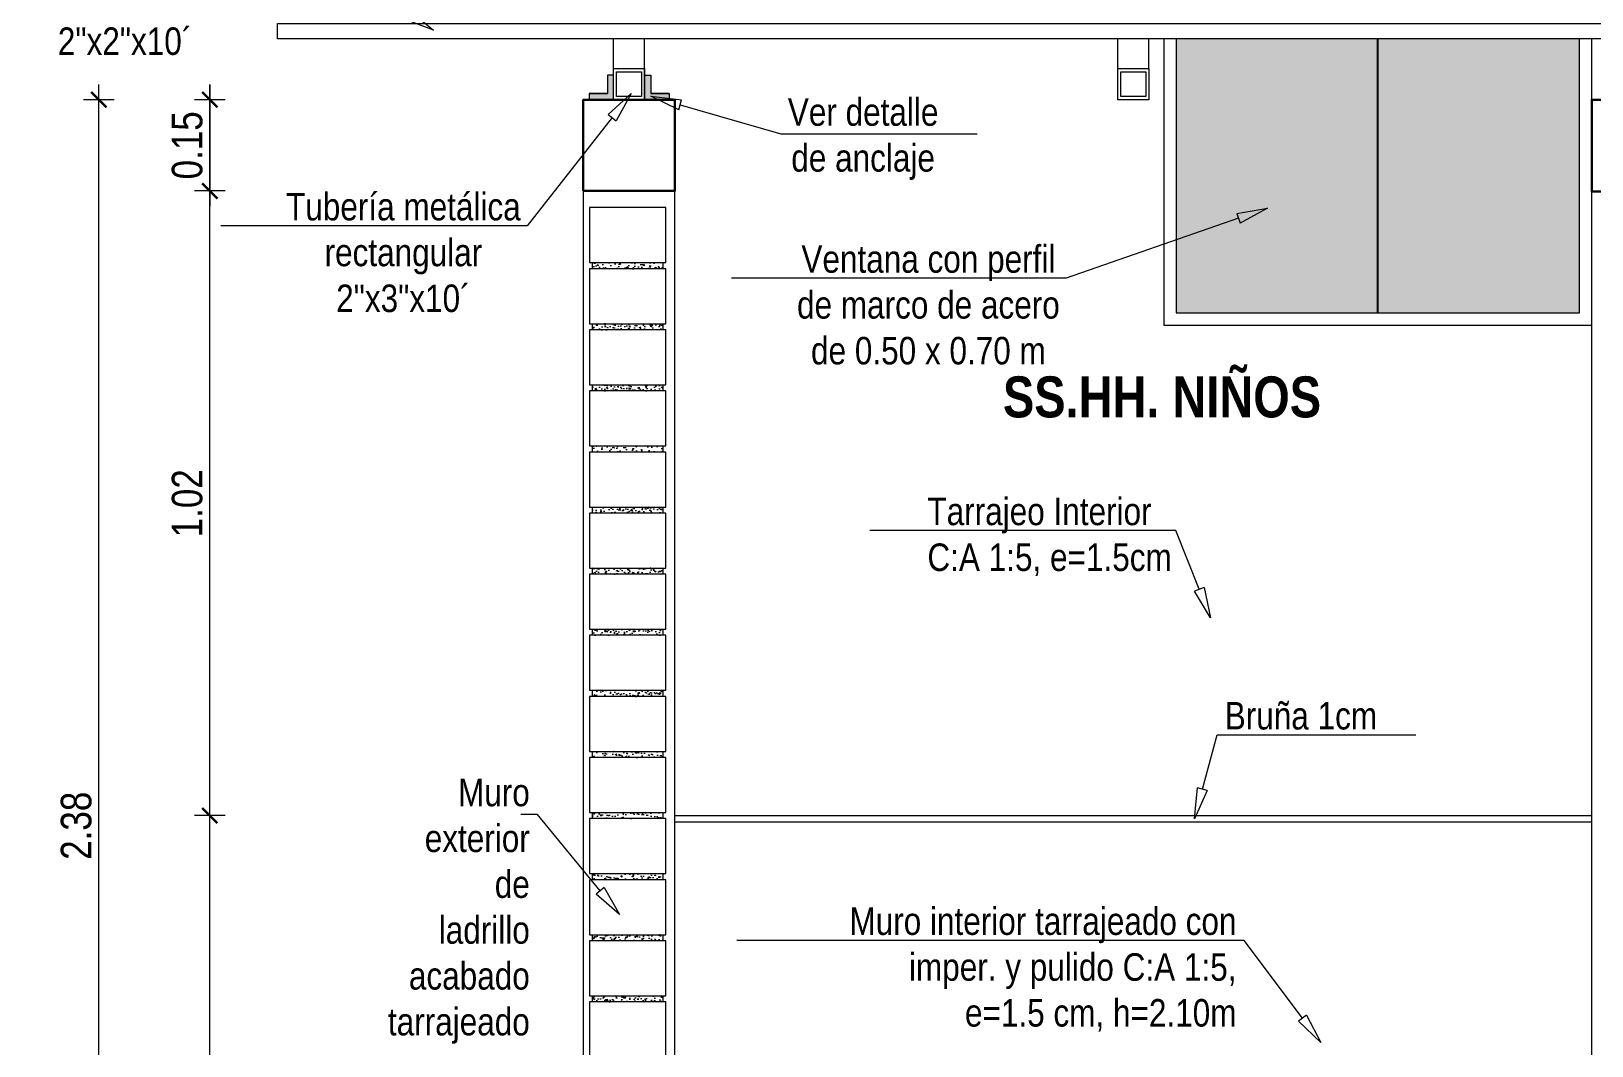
# Model space of a CAD drawing. Header units: metres. Extents: x 115.1 to 149.6, y 26.3 to 56.6.
# Drawn here: x 116.137 to 118.69, y 48.077 to 49.738 of the extents above; entities that cross this region are included whole.
import ezdxf
from ezdxf import colors
from ezdxf.entities.mleader import LeaderData, LeaderLine
from ezdxf.math import Vec2, Vec3

# ---------------------------------------------------------------- set-up
doc = ezdxf.new("R2010")
doc.units = ezdxf.units.M
doc.layers.get('0').update_dxf_attribs({"color": 250})
doc.layers.get('Defpoints').update_dxf_attribs({"color": 30, "lineweight": 9})
for name, color, linetype, lineweight in [('-Accesorios PVC', 88, 'Continuous', 20), ('-Acero techos', 252, 'Continuous', 13), ('-Achurado', 251, 'Continuous', 5), ('-Acotado', 251, 'Continuous', 5), ('-Ladrillo', 34, 'Continuous', 9), ('-Vista', 148, 'Continuous', 9), ('C-COLUMNAS', 150, 'Continuous', 30), ('FIC-2ES_CONCRETO 210', 251, 'Continuous', 30), ('FIC-2ES_VEREDA', 253, 'Continuous', 5), ('ventana', 152, 'Continuous', 20)]:
    doc.layers.add(name, color=color, linetype=linetype, lineweight=lineweight)
doc.layers.add('A_50_CotasExter', color=253, linetype='Continuous')
doc.styles.add('-Arial Narrow', font='ARIALN.TTF')
doc.dimstyles.new('Esc 1_20n', dxfattribs={"dimscale": 0.02, "dimtxt": 2, "dimasz": 1, "dimexe": 1, "dimexo": 1, "dimgap": 0.45, "dimtad": 1, "dimtoh": 1, "dimzin": 3, "dimdsep": 46, "dimtxsty": '-Arial Narrow', "dimblk": 'ARCHTICK', "dimcen": 1, "dimdle": 1, "dimclrd": 252, "dimclre": 252, "dimclrt": 252, "dimadec": 0, "dimazin": 0, "dimtfac": 1, "dimtix": 1, "dimtmove": 1, "dimatfit": 2, "dimldrblk": 'ARCHTICK', "dimfxl": 1, "dimfxlon": 1, "dimtolj": 2, "dimlwd": 5, "dimlwe": 5, "dimarcsym": 0})

# ---------------------------------------------------------------- blocks, each defined once
blk = doc.blocks.new('Ladrillo de Canto')
at = {"layer": '-Achurado', "ltscale": 0.009}
h = blk.add_hatch(dxfattribs=at)
h.set_pattern_fill('AR-CONC', color=256, scale=0.0001)
h.paths.add_polyline_path([(0.0575, 0.01), (-0.0575, 0.01), (-0.0575, 0), (0.0575, 0)])
at = {"layer": '-Ladrillo', "lineweight": 5}
for p, q in [((-0.0625, 0.1), (0.0625, 0.1)), ((-0.0625, 0.01), (-0.0625, 0.1)), ((0.0625, 0.1), (0.0625, 0.01)), ((0.0625, 0.01), (-0.0625, 0.01))]:
    blk.add_line(p, q, dxfattribs=at)
blk.add_lwpolyline([(0.0575, 0.01), (-0.0575, 0.01), (-0.0575, 0), (0.0575, 0)], close=True, dxfattribs=at)
blk = doc.blocks.new('*U276')
at = {"layer": '-Acotado', "xscale": -1}
blk.add_blockref('Ladrillo de Canto', (0, -0.05), dxfattribs=at)
blk = doc.blocks.new('*U277')
at = {"layer": '-Acotado', "color": 0, "linetype": 'ByBlock', "lineweight": -2, "transparency": 16777216}
for p in [(0, 1.9), (0, 1.8)]:
    blk.add_blockref('*U276', p, dxfattribs=at)
at = {"layer": '-Acotado', "color": 0, "linetype": 'ByBlock', "lineweight": -2}
for p in [(0, 1.7), (0, 1.6), (0, 1.5), (0, 1.4), (0, 1.3), (0, 1.2), (0, 1.1), (0, 1), (0, 0.9), (0, 0.8), (0, 0.7), (0, 0.6), (0, 0.5), (0, 0.4), (0, 0.3), (0, 0.2), (0, 0.1), (0, 0)]:
    blk.add_blockref('*U276', p, dxfattribs=at)
blk = doc.blocks.new('_ClosedBlank')
at = {"color": 0, "linetype": 'ByBlock', "lineweight": -2}
for p, q in [((-1, 0.167), (0, 0)), ((-1, 0.167), (-1, -0.167)), ((0, 0), (-1, -0.167))]:
    blk.add_line(p, q, dxfattribs=at)
blk = doc.blocks.new('_ArchTick')
at = {"color": 0, "linetype": 'ByBlock', "const_width": 0.15}
blk.add_lwpolyline([(-0.5, -0.5), (0.5, 0.5)], dxfattribs=at)
blk = doc.blocks.new('*D302')
at = {"layer": 'A_50_CotasExter', "color": 252, "lineweight": 5, "transparency": 16777216}
for p, q in [((116.4288, 47.4241), (116.4288, 48.4791)), ((116.4538, 48.4541), (116.4038, 48.4541)), ((116.4538, 47.4491), (116.4038, 47.4491))]:
    blk.add_line(p, q, dxfattribs=at)
at = {"layer": 'Defpoints', "color": 0, "transparency": 16777216}
for p in [(116.4288, 48.4541), (117.1897, 48.4541), (117.0397, 47.4491)]:
    blk.add_point(p, dxfattribs=at)
at = {"layer": 'A_50_CotasExter', "color": 252, "lineweight": 5, "transparency": 16777216, "xscale": 0.025, "yscale": 0.025, "zscale": 0.025}
for p, rotation in [((116.4288, 48.4541), 90), ((116.4288, 47.4491), 270)]:
    blk.add_blockref('_ArchTick', p, dxfattribs=dict(at, rotation=rotation))
at = {"layer": 'A_50_CotasExter', "color": 252, "transparency": 16777216, "insert": (116.392, 47.9516), "char_height": 0.05, "attachment_point": 5, "rotation": 90, "style": '-Arial Narrow'}
blk.add_mtext('\\A2;1.00', dxfattribs=at)
blk = doc.blocks.new('*D303')
at = {"layer": 'A_50_CotasExter', "color": 252, "lineweight": 5, "transparency": 16777216}
for p, q in [((116.4288, 49.6507), (116.4288, 49.4513)), ((116.4538, 49.6257), (116.4038, 49.6257)), ((116.4538, 49.4763), (116.4038, 49.4763))]:
    blk.add_line(p, q, dxfattribs=at)
at = {"layer": 'Defpoints', "color": 0, "transparency": 16777216}
for p in [(117.1897, 49.6257), (116.4288, 49.4763), (117.0397, 49.4763)]:
    blk.add_point(p, dxfattribs=at)
at = {"layer": 'A_50_CotasExter', "color": 252, "lineweight": 5, "transparency": 16777216, "xscale": 0.025, "yscale": 0.025, "zscale": 0.025}
for p, rotation in [((116.4288, 49.6257), 90), ((116.4288, 49.4763), 270)]:
    blk.add_blockref('_ArchTick', p, dxfattribs=dict(at, rotation=rotation))
at = {"layer": 'A_50_CotasExter', "color": 252, "transparency": 16777216, "insert": (116.392, 49.551), "char_height": 0.05, "attachment_point": 5, "rotation": 90, "style": '-Arial Narrow'}
blk.add_mtext('\\A2;0.15', dxfattribs=at)
blk = doc.blocks.new('*D304')
at = {"layer": 'A_50_CotasExter', "color": 252, "lineweight": 5, "transparency": 16777216}
for p, q in [((116.4288, 49.4513), (116.4288, 49.6507)), ((116.4538, 49.6257), (116.4038, 49.6257)), ((116.4538, 49.4763), (116.4038, 49.4763))]:
    blk.add_line(p, q, dxfattribs=at)
at = {"layer": 'Defpoints', "color": 0, "transparency": 16777216}
for p in [(116.4288, 49.6257), (117.0397, 49.6257), (117.0397, 49.4763)]:
    blk.add_point(p, dxfattribs=at)
at = {"layer": 'A_50_CotasExter', "color": 252, "lineweight": 5, "transparency": 16777216, "xscale": 0.025, "yscale": 0.025, "zscale": 0.025}
for p, rotation in [((116.4288, 49.6257), 90), ((116.4288, 49.4763), 270)]:
    blk.add_blockref('_ArchTick', p, dxfattribs=dict(at, rotation=rotation))
at = {"layer": 'A_50_CotasExter', "color": 252, "transparency": 16777216, "insert": (116.392, 49.551), "char_height": 0.05, "attachment_point": 5, "rotation": 90, "style": '-Arial Narrow'}
blk.add_mtext('\\A2;0.15', dxfattribs=at)
blk = doc.blocks.new('*D306')
at = {"layer": 'A_50_CotasExter', "color": 252, "lineweight": 5, "transparency": 16777216}
for p, q in [((116.2472, 47.2241), (116.2472, 49.6507)), ((116.2722, 49.6257), (116.2222, 49.6257)), ((116.2722, 47.2491), (116.2222, 47.2491))]:
    blk.add_line(p, q, dxfattribs=at)
at = {"layer": 'Defpoints', "color": 0, "transparency": 16777216}
for p in [(116.2472, 49.6257), (117.0492, 49.6257), (116.9122, 47.2491)]:
    blk.add_point(p, dxfattribs=at)
at = {"layer": 'A_50_CotasExter', "color": 252, "lineweight": 5, "transparency": 16777216, "xscale": 0.025, "yscale": 0.025, "zscale": 0.025}
for p, rotation in [((116.2472, 49.6257), 90), ((116.2472, 47.2491), 270)]:
    blk.add_blockref('_ArchTick', p, dxfattribs=dict(at, rotation=rotation))
at = {"layer": 'A_50_CotasExter', "color": 252, "transparency": 16777216, "insert": (116.2104, 48.4374), "char_height": 0.05, "attachment_point": 5, "rotation": 90, "style": '-Arial Narrow'}
blk.add_mtext('\\A2;2.38', dxfattribs=at)
blk = doc.blocks.new('*D315')
at = {"layer": 'A_50_CotasExter', "color": 252, "lineweight": 5, "transparency": 16777216}
for p, q in [((116.4288, 48.4291), (116.4288, 49.5013)), ((116.4538, 49.4763), (116.4038, 49.4763)), ((116.4538, 48.4541), (116.4038, 48.4541))]:
    blk.add_line(p, q, dxfattribs=at)
at = {"layer": 'Defpoints', "color": 0, "transparency": 16777216}
for p in [(116.4288, 49.4763), (117.0397, 49.4763), (117.1897, 48.4541)]:
    blk.add_point(p, dxfattribs=at)
at = {"layer": 'A_50_CotasExter', "color": 252, "lineweight": 5, "transparency": 16777216, "xscale": 0.025, "yscale": 0.025, "zscale": 0.025}
for p, rotation in [((116.4288, 49.4763), 90), ((116.4288, 48.4541), 270)]:
    blk.add_blockref('_ArchTick', p, dxfattribs=dict(at, rotation=rotation))
at = {"layer": 'A_50_CotasExter', "color": 252, "transparency": 16777216, "insert": (116.392, 48.9652), "char_height": 0.05, "attachment_point": 5, "rotation": 90, "style": '-Arial Narrow'}
blk.add_mtext('\\A2;1.02', dxfattribs=at)

msp = doc.modelspace()

# ---------------------------------------------------------------- hatches: boundary and pattern name
at = {"layer": '-Accesorios PVC'}
h = msp.add_hatch(color=256, dxfattribs=at)
h.dxf.hatch_style = 1
h.paths.add_polyline_path([(117.0892, 49.6257), (117.0892, 49.6657), (117.0792, 49.6657), (117.0792, 49.6357), (117.0492, 49.6357), (117.0492, 49.6257)])
h = msp.add_hatch(color=256, dxfattribs=at)
h.dxf.hatch_style = 1
h.paths.add_polyline_path([(117.1401, 49.6257), (117.1401, 49.6657), (117.1501, 49.6657), (117.1501, 49.6357), (117.1801, 49.6357), (117.1801, 49.6257)])
at = {"layer": '-Acero techos', "true_color": 0xadddf7}
h = msp.add_hatch(dxfattribs=at)
h.set_pattern_fill('AR-CONC', color=141, scale=0.0001)
h.set_pattern_definition([(50, (14.223681, -0.537801), (0.0182184669, -0.0015939086), [0.001905, -0.020955]), (355, (14.223681, -0.537801), (-0.003524342, 0.0191056845), [0.001524, -0.0167640584]), (100.451445, (14.2252, -0.537934), (0.0146941247, 0.0175117752), [0.001619001, -0.0178090245]), (46.1842, (14.223681, -0.532721), (0.027107904, -0.004204233), [0.0028575, -0.0314325]), (96.635558, (14.22594, -0.533072), (0.0237404134, 0.0247426125), [0.002428502, -0.026713561]), (351.18415, (14.22368, -0.53272), (0.0237404134, 0.0247426125), [0.002285997, -0.025145973]), (21, (14.226221, -0.533991), (0.0151614391, -0.0102265198), [0.001905, -0.020955]), (326, (14.226221, -0.533991), (0.0061802028, 0.0184187966), [0.001524, -0.016764]), (71.451445, (14.227485, -0.534844), (0.021341642, 0.008192277), [0.001619001, -0.0178089938]), (37.5, (14.223681, -0.537801), (0.00030886033, 0.0084555039), [0, -0.0165608, 0, -0.017018, 0, -0.0168275]), (7.5, (14.223681, -0.537801), (0.00668196625, 0.0100180575), [0, -0.0097028, 0, -0.0161798, 0, -0.0064135]), (327.5, (14.218017, -0.537801), (0.0135590595, -0.0005728744), [0, -0.00635, 0, -0.019812, 0, -0.026289]), (317.5, (14.215477, -0.537801), (0.0148129181, 0.0025426491), [0, -0.008255, 0, -0.0131572, 0, -0.018669])])
h.paths.add_polyline_path([(121.9697, 49.2769), (121.9697, 49.7251), (121.3097, 49.7251), (121.3097, 49.2769)])
h.paths.add_polyline_path([(119.6597, 49.7251), (119.6597, 49.2769), (120.3197, 49.2769), (120.3197, 49.7251)])
h.paths.add_polyline_path([(118.0097, 49.7251), (118.0097, 49.2769), (118.6697, 49.2769), (118.6697, 49.7251)])

# ---------------------------------------------------------------- linework, layer by layer
at = {"layer": '-Accesorios PVC', "lineweight": 5}
for p, q in [((117.0492, 49.6357), (117.0792, 49.6357)), ((117.1801, 49.6357), (117.1501, 49.6357))]:
    msp.add_line(p, q, dxfattribs=at)
at = {"layer": '-Acero techos', "color": 146, "ltscale": 0.009, "true_color": 0x105689}
for p, q in [((117.0892, 49.6657), (117.0892, 49.7251)), ((117.1401, 49.6657), (117.1401, 49.7251)), ((117.9142, 49.6765), (117.9142, 49.7251)), ((117.9651, 49.6765), (117.9651, 49.7251))]:
    msp.add_line(p, q, dxfattribs=at)
for points in [[(116.5397, 49.7505), (122.6396, 49.7505), (122.6396, 49.7251), (116.5397, 49.7251)], [(117.0942, 49.6307), (117.0942, 49.6715), (117.1351, 49.6715), (117.1351, 49.6307)], [(117.9192, 49.6307), (117.9192, 49.6715), (117.9601, 49.6715), (117.9601, 49.6307)]]:
    msp.add_lwpolyline(points, close=True, dxfattribs=at)
for points in [[(117.1401, 49.6257), (117.0892, 49.6257), (117.0892, 49.6765), (117.1401, 49.6765), (117.1401, 49.6257)], [(117.9651, 49.6257), (117.9142, 49.6257), (117.9142, 49.6765), (117.9651, 49.6765), (117.9651, 49.6257)]]:
    msp.add_lwpolyline(points, dxfattribs=at)
at = {"layer": '-Acotado'}
for points in [[(117.0892, 49.6257), (117.0892, 49.6657), (117.0792, 49.6657), (117.0792, 49.6357), (117.0492, 49.6357), (117.0492, 49.6257), (117.0892, 49.6257)], [(117.1401, 49.6257), (117.1401, 49.6657), (117.1501, 49.6657), (117.1501, 49.6357), (117.1801, 49.6357), (117.1801, 49.6257), (117.1401, 49.6257)]]:
    msp.add_lwpolyline(points, dxfattribs=at)
at = {"layer": '-Vista'}
for p, q in [((117.0397, 49.4763), (117.0397, 47.4491)), ((117.1897, 47.4491), (117.1897, 49.4763)), ((118.6897, 47.4491), (118.6897, 49.2569))]:
    msp.add_line(p, q, dxfattribs=at)
msp.add_line((118.3397, 49.2769), (118.3397, 49.7251))
at = {"layer": 'C-COLUMNAS'}
msp.add_line((117.0397, 49.4763), (117.1147, 49.4763), dxfattribs=at)
at = {"layer": 'FIC-2ES_CONCRETO 210', "ltscale": 0.025}
for points in [[(117.0397, 49.4763), (117.1897, 49.4763), (117.1897, 49.6257), (117.0397, 49.6257)], [(118.6897, 49.4757), (118.8397, 49.4757), (118.8397, 49.6257), (118.6897, 49.6257)]]:
    msp.add_lwpolyline(points, close=True, dxfattribs=at)
at = {"layer": 'FIC-2ES_VEREDA'}
for p, q in [((117.0892, 49.6257), (117.0892, 49.6657)), ((117.1401, 49.6257), (117.1401, 49.6657)), ((117.1897, 48.4541), (118.6897, 48.4541)), ((117.1897, 48.4441), (118.6897, 48.4441))]:
    msp.add_line(p, q, dxfattribs=at)
at = {"layer": 'ventana', "color": 18, "true_color": 0x000000}
for points in [[(117.9897, 49.7251), (117.9897, 49.2569), (118.6897, 49.2569), (118.6897, 49.7251)], [(118.0097, 49.7251), (118.0097, 49.2769), (118.6697, 49.2769), (118.6697, 49.7251)]]:
    msp.add_lwpolyline(points, dxfattribs=at)

# ---------------------------------------------------------------- block references
at = {"layer": '-Acotado'}
msp.add_blockref('*U277', (117.1122, 47.4991), dxfattribs=at)

# ---------------------------------------------------------------- texts
at = {"layer": '-Acotado', "color": 7, "insert": (118.6115, 49.1728), "char_height": 0.067028, "width": 1.249856, "attachment_point": 3, "style": '-Arial Narrow'}
msp.add_mtext('\\pxqc;{\\fArial Narrow|b1|i0|c0|p34;SS.HH. NIÑOS}', dxfattribs=at)

# ---------------------------------------------------------------- dimensions: what is measured, and where the dimension line sits
at = {"layer": 'A_50_CotasExter'}
for base, p1, p2, picture, middle in [((116.2472, 49.6257), (116.9122, 47.2491), (117.0492, 49.6257), '*D306', (116.2104, 48.4374)), ((116.4288, 49.4763), (117.1897, 49.6257), (117.0397, 49.4763), '*D303', (116.392, 49.551)), ((116.4288, 49.6257), (117.0397, 49.4763), (117.0397, 49.6257), '*D304', (116.392, 49.551)), ((116.4288, 49.4763), (117.1897, 48.4541), (117.0397, 49.4763), '*D315', (116.392, 48.9652)), ((116.42881559, 48.45407056), (117.03966408, 47.4490706), (117.18966409, 48.45407056), '*D302', (116.39203694, 47.95157058))]:
    dim = msp.add_linear_dim(base=base, p1=p1, p2=p2, angle=270, dimstyle='Esc 1_20n', override={"dimscale": 0.025}, dxfattribs=at)
    dim.commit()
    dim.dimension.update_dxf_attribs({"geometry": picture, "text_midpoint": middle})

# ---------------------------------------------------------------- leaders
at = {"layer": '-Acotado'}
ml = msp.add_multileader_mtext('Standard', dxfattribs=at)
ml.set_content('Tubería metálica\\P\\pxqc;Cuadrangular\\P2"x2"x10´', color=7, style='-Arial Narrow')
ml.set_leader_properties(color=7, linetype='ByLayer', lineweight=0)
ml.set_arrow_properties(name='CLOSEDBLANK')
ml.build(insert=Vec2(0, 0))
ml.multileader.update_dxf_attribs({"has_dogleg": 0, "text_left_attachment_type": 6, "text_right_attachment_type": 6, "dogleg_length": 0, "arrow_head_size": 0.05, "scale": 0.025})
ctx = ml.context
ctx.base_point, ctx.scale, ctx.char_height, ctx.arrow_head_size, ctx.landing_gap_size, ctx.plane_origin = Vec3(116.0875, 49.915), 0.025, 0.045, 0.05, 0.0125, Vec3(118.2866, 51.916)
ctx.left_attachment, ctx.right_attachment, ctx.text_align_type = 6, 6, 1
notes = []
notes.append((ctx, [(1, (1, 1, 0), (116.4929, 49.915), (-1, 0), 0, [(0, [(116.7947, 49.7395)], 0, [])])]))
ctx.mtext.insert, ctx.mtext.width, ctx.mtext.alignment, ctx.mtext.flow_direction = Vec3(116.2902, 49.969), 0.380413, 2, 5
ml = msp.add_multileader_mtext('Standard', dxfattribs=at)
ml.set_content('Tubería metálica\\Prectangular\\P2"x3"x10´', color=7, style='-Arial Narrow')
ml.set_leader_properties(color=7, linetype='ByLayer', lineweight=0)
ml.set_arrow_properties(name='CLOSEDBLANK')
ml.build(insert=Vec2(0, 0))
ml.multileader.update_dxf_attribs({"has_dogleg": 0, "text_left_attachment_type": 6, "text_right_attachment_type": 6, "dogleg_length": 0, "arrow_head_size": 0.05, "scale": 0.025})
ctx = ml.context
ctx.base_point, ctx.scale, ctx.char_height, ctx.arrow_head_size, ctx.landing_gap_size, ctx.plane_origin = Vec3(116.5428, 49.4192), 0.025, 0.045, 0.05, 0.0125, Vec3(118.6298, 50.8666)
ctx.left_attachment, ctx.right_attachment, ctx.text_align_type = 6, 6, 1
notes.append((ctx, [(1, (1, 1, 0), (116.9482, 49.4192), (-1, 0), 0, [(0, [(117.118, 49.6357)], 0, [])])]))
ctx.mtext.insert, ctx.mtext.alignment, ctx.mtext.flow_direction = Vec3(116.7455, 49.4732), 2, 5
ml = msp.add_multileader_mtext('Standard', dxfattribs=at)
ml.set_content('Ver detalle\\Pde anclaje', color=7, style='-Arial Narrow')
ml.set_leader_properties(color=7, linetype='ByLayer', lineweight=0)
ml.set_arrow_properties(name='CLOSEDBLANK')
ml.build(insert=Vec2(0, 0))
ml.multileader.update_dxf_attribs({"has_dogleg": 0, "text_left_attachment_type": 6, "text_right_attachment_type": 6, "dogleg_length": 0, "arrow_head_size": 0.05, "scale": 0.025})
ctx = ml.context
ctx.base_point, ctx.scale, ctx.char_height, ctx.arrow_head_size, ctx.landing_gap_size, ctx.plane_origin = Vec3(117.3631, 49.5697), 0.025, 0.045, 0.05, 0.0125, Vec3(119.3137, 51.0171)
ctx.left_attachment, ctx.right_attachment, ctx.text_align_type = 6, 6, 1
notes.append((ctx, [(0, (1, 1, 0), (117.3631, 49.5697), (1, 0), 0, [(0, [(117.1502, 49.6312)], 0, [])])]))
ctx.mtext.insert, ctx.mtext.alignment, ctx.mtext.flow_direction = Vec3(117.4976, 49.628), 2, 5
ml = msp.add_multileader_mtext('Standard', dxfattribs=at)
ml.set_content('Ventana con perfil\\Pde marco de acero\\Pde 0.50 x 0.70 m', color=7, style='-Arial Narrow')
ml.set_leader_properties(color=7, linetype='ByLayer', lineweight=0)
ml.set_arrow_properties(name='CLOSEDBLANK')
ml.build(insert=Vec2(0, 0))
ml.multileader.update_dxf_attribs({"has_dogleg": 0, "text_left_attachment_type": 6, "text_right_attachment_type": 6, "dogleg_length": 0, "arrow_head_size": 0.05, "scale": 0.025})
ctx = ml.context
ctx.base_point, ctx.scale, ctx.char_height, ctx.arrow_head_size, ctx.landing_gap_size, ctx.plane_origin = Vec3(117.3788, 49.3335), 0.025, 0.045, 0.05, 0.0125, Vec3(120.1012, 50.2379)
ctx.left_attachment, ctx.right_attachment, ctx.text_align_type = 6, 6, 1
notes.append((ctx, [(1, (1, 1, 0), (117.8299, 49.3335), (-1, 0), 0, [(0, [(118.1589, 49.4481)], 0, [])])]))
ctx.mtext.insert, ctx.mtext.alignment, ctx.mtext.flow_direction = Vec3(117.6044, 49.3875), 2, 5
ml = msp.add_multileader_mtext('Standard', dxfattribs=at)
ml.set_content('Tarrajeo Interior \\PC:A 1:5, e=1.5cm', color=7, style='-Arial Narrow')
ml.set_leader_properties(color=7, linetype='ByLayer', lineweight=0)
ml.set_arrow_properties(name='CLOSEDBLANK')
ml.build(insert=Vec2(0, 0))
ml.multileader.update_dxf_attribs({"has_dogleg": 0, "text_left_attachment_type": 6, "text_right_attachment_type": 6, "dogleg_length": 0, "arrow_head_size": 0.05, "scale": 0.025})
ctx = ml.context
ctx.base_point, ctx.scale, ctx.char_height, ctx.arrow_head_size, ctx.landing_gap_size, ctx.plane_origin = Vec3(117.5903, 48.9204), 0.025, 0.045, 0.05, 0.0125, Vec3(117.5226, 50.3097)
ctx.left_attachment, ctx.right_attachment = 6, 6
notes.append((ctx, [(1, (1, 1, 0), (118.0094, 48.9204), (-1, 0), 0, [(1, [(118.066, 48.7779)], 0, [])])]))
ctx.mtext.insert, ctx.mtext.flow_direction = Vec3(117.6028, 48.9744), 5
ml = msp.add_multileader_mtext('Standard', dxfattribs=at)
ml.set_content('Bruña 1cm', color=7, style='-Arial Narrow')
ml.set_leader_properties(color=7, linetype='ByLayer', lineweight=0)
ml.set_arrow_properties(name='CLOSEDBLANK')
ml.build(insert=Vec2(0, 0))
ml.multileader.update_dxf_attribs({"has_dogleg": 0, "text_left_attachment_type": 6, "text_right_attachment_type": 6, "dogleg_length": 0, "arrow_head_size": 0.05, "scale": 0.025})
ctx = ml.context
ctx.base_point, ctx.scale, ctx.char_height, ctx.arrow_head_size, ctx.landing_gap_size, ctx.plane_origin = Vec3(118.0767, 48.586), 0.025, 0.045, 0.05, 0.0125, Vec3(120.2014, 50.3535)
ctx.left_attachment, ctx.right_attachment = 6, 6
notes.append((ctx, [(0, (1, 1, 0), (118.0767, 48.586), (1, 0), 0, [(0, [(118.0395, 48.4489)], 0, [])])]))
ctx.mtext.insert, ctx.mtext.flow_direction = Vec3(118.0892, 48.64), 5
ml = msp.add_multileader_mtext('Standard', dxfattribs=at)
ml.set_content('Muro exterior de ladrillo\\Pacabado tarrajeado', color=7, style='-Arial Narrow')
ml.set_leader_properties(color=7, linetype='ByLayer', lineweight=0)
ml.set_arrow_properties(name='CLOSEDBLANK')
ml.build(insert=Vec2(0, 0))
ml.multileader.update_dxf_attribs({"has_dogleg": 0, "text_left_attachment_type": 6, "text_right_attachment_type": 6, "dogleg_length": 0, "arrow_head_size": 0.05, "scale": 0.025})
ctx = ml.context
ctx.base_point, ctx.scale, ctx.char_height, ctx.arrow_head_size, ctx.landing_gap_size, ctx.plane_origin = Vec3(116.4069, 48.4561), 0.025, 0.045, 0.05, 0.0125, Vec3(119.6688, 49.3058)
ctx.left_attachment, ctx.right_attachment, ctx.text_align_type = 6, 6, 2
notes.append((ctx, [(1, (1, 1, 0), (116.9648, 48.4561), (-1, 0), 0, [(0, [(117.0991, 48.2922)], 0, [])])]))
ctx.mtext.insert, ctx.mtext.width, ctx.mtext.alignment, ctx.mtext.flow_direction = Vec3(116.9523, 48.5144), 0.573237, 3, 5
ml = msp.add_multileader_mtext('Standard', dxfattribs=at)
ml.set_content('Muro interior tarrajeado con\\Pimper. y pulido C:A 1:5,\\Pe=1.5 cm, h=2.10m', color=7, style='-Arial Narrow')
ml.set_leader_properties(color=7, linetype='ByLayer', lineweight=0)
ml.set_arrow_properties(name='CLOSEDBLANK')
ml.build(insert=Vec2(0, 0))
ml.multileader.update_dxf_attribs({"has_dogleg": 0, "text_left_attachment_type": 6, "text_right_attachment_type": 6, "dogleg_length": 0, "arrow_head_size": 0.05, "scale": 0.025})
ctx = ml.context
ctx.base_point, ctx.scale, ctx.char_height, ctx.arrow_head_size, ctx.landing_gap_size, ctx.plane_origin = Vec3(117.4701, 48.2498), 0.025, 0.045, 0.05, 0.0125, Vec3(120.0809, 50.2213)
ctx.left_attachment, ctx.right_attachment, ctx.text_align_type = 6, 6, 2
notes.append((ctx, [(1, (1, 1, 0), (118.1209, 48.2498), (-1, 0), 0, [(0, [(118.2464, 48.0826)], 0, [])])]))
ctx.mtext.insert, ctx.mtext.alignment, ctx.mtext.flow_direction = Vec3(118.1084, 48.3038), 3, 5
for ctx, leaders in notes:
    for number, flags, end, landing, length, lines in leaders:
        leader = LeaderData()
        leader.index, (leader.has_last_leader_line, leader.has_dogleg_vector, leader.attachment_direction) = number, flags
        leader.last_leader_point, leader.dogleg_vector, leader.dogleg_length = Vec3(end), Vec3(landing), length
        for number, points, colour, breaks in lines:
            line = LeaderLine()
            line.index, line.vertices, line.color, line.breaks = number, Vec3.list(points), colors.encode_raw_color(colour), breaks
            leader.lines.append(line)
        ctx.leaders.append(leader)

doc.saveas('drawing.dxf')
